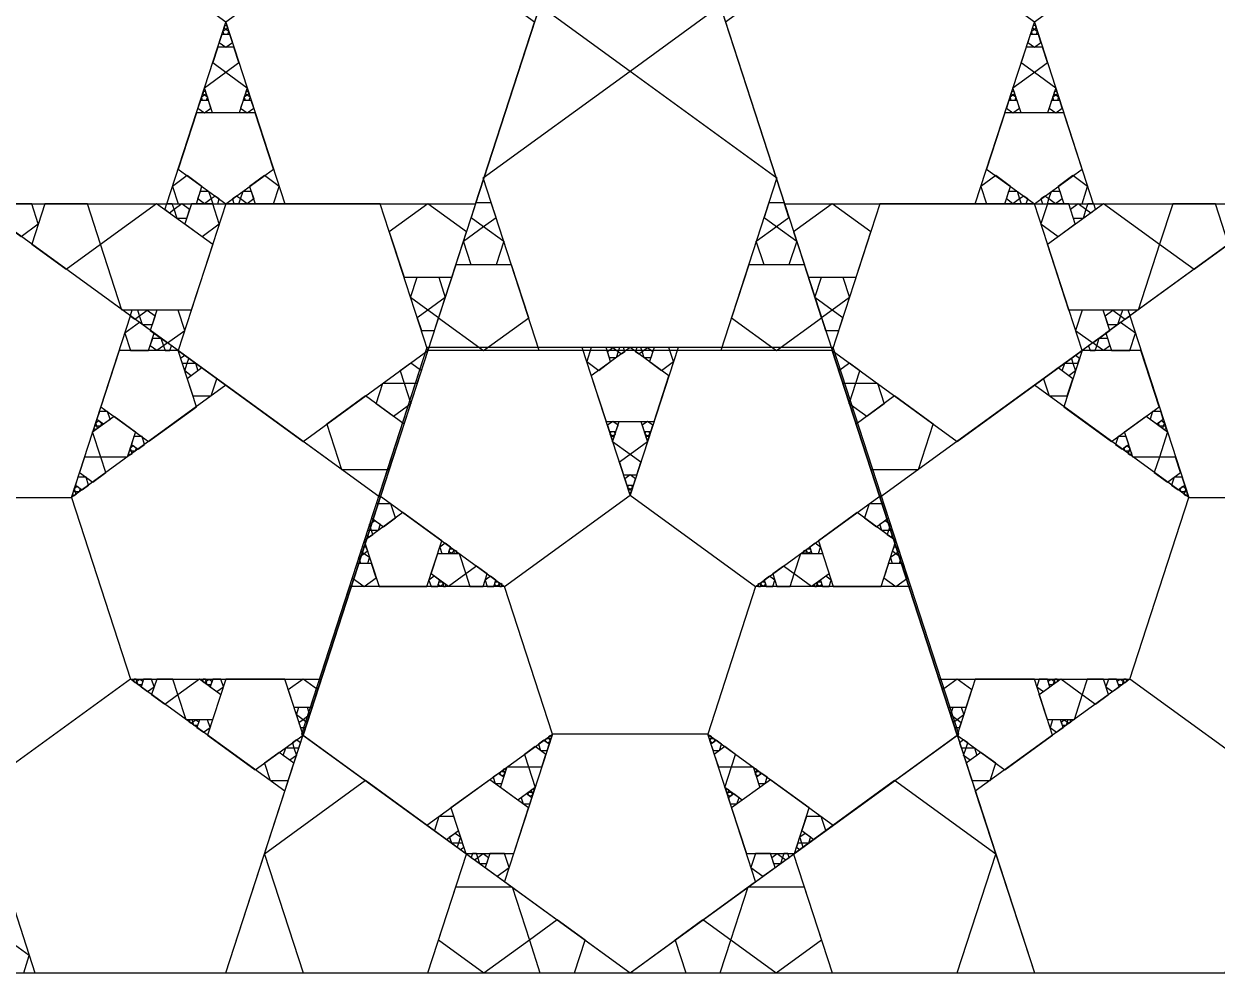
# Model space of a CAD drawing. Header units: inches. Extents: x -578 to 126, y -85 to 118.
# Drawn here: x -327.5 to -311.85, y -85.14 to -72.7 of the extents above; entities that cross this region are included whole.
import ezdxf

# ---------------------------------------------------------------- set-up
doc = ezdxf.new("R2010")
doc.units = ezdxf.units.IN
doc.header["$MEASUREMENT"] = 0
doc.layers.add('drawing', color=7, linetype='Continuous')

msp = doc.modelspace()

# ---------------------------------------------------------------- linework, layer by layer
for points in [[(-329.376, -78.905), (-326.874, -78.905), (-326.101, -81.285), (-328.125, -82.755), (-330.15, -81.285)], [(-317.904, -80.07), (-318.532, -82.005), (-320.567, -82.005), (-321.195, -80.07), (-319.55, -78.874)], [(-309.723, -78.905), (-308.949, -81.285), (-310.974, -82.755), (-312.998, -81.285), (-312.225, -78.905)]]:
    msp.add_lwpolyline(points, close=True)
at = {"layer": 'drawing'}
for points in [[(-283.222, 95.766), (-378.328, 26.668), (-342.001, -85.135), (-224.444, -85.135), (-188.117, 26.668)], [(-319.55, -16.037), (-355.877, -42.43), (-342.001, -85.135), (-297.098, -85.135), (-283.222, -42.43)], [(-319.55, -16.037), (-355.877, -42.43), (-342.001, -85.135), (-297.098, -85.135), (-283.222, -42.43)], [(-333.425, -58.742), (-347.301, -68.823), (-342.001, -85.135), (-324.85, -85.135), (-319.55, -68.823)], [(-333.425, -58.742), (-347.301, -68.823), (-342.001, -85.135), (-324.85, -85.135), (-319.549, -68.823)], [(-319.55, -68.823), (-314.249, -85.135), (-297.098, -85.135), (-291.798, -68.823), (-305.674, -58.742)], [(-305.674, -58.742), (-319.55, -68.823), (-314.249, -85.135), (-297.098, -85.135), (-291.798, -68.823)], [(-328.125, -75.054), (-321.574, -75.054), (-319.549, -68.823), (-324.85, -64.973), (-330.15, -68.823)], [(-328.125, -75.054), (-321.574, -75.054), (-319.549, -68.823), (-324.85, -64.973), (-330.15, -68.823)], [(-308.949, -68.823), (-314.249, -64.973), (-319.55, -68.823), (-317.525, -75.054), (-310.974, -75.054)], [(-308.949, -68.823), (-314.249, -64.973), (-319.55, -68.823), (-317.525, -75.054), (-310.974, -75.054)], [(-320.731, -72.458), (-319.549, -73.317), (-318.368, -72.458), (-318.819, -71.069), (-320.28, -71.069)], [(-326.874, -71.203), (-328.898, -72.674), (-328.125, -75.054), (-325.623, -75.054), (-324.85, -72.674)], [(-324.85, -72.674), (-324.076, -75.054), (-321.574, -75.054), (-320.801, -72.674), (-322.825, -71.203)], [(-316.274, -71.203), (-318.298, -72.674), (-317.525, -75.054), (-315.023, -75.054), (-314.249, -72.674)], [(-314.249, -72.674), (-313.476, -75.054), (-310.974, -75.054), (-310.201, -72.674), (-312.225, -71.203)], [(-324.873, -72.747), (-324.85, -72.764), (-324.826, -72.747), (-324.835, -72.719), (-324.864, -72.719)], [(-314.273, -72.747), (-314.249, -72.764), (-314.226, -72.747), (-314.235, -72.719), (-314.264, -72.719)], [(-324.936, -72.939), (-324.85, -73.002), (-324.763, -72.939), (-324.796, -72.838), (-324.903, -72.838)], [(-324.888, -72.792), (-324.85, -72.764), (-324.811, -72.792), (-324.826, -72.838), (-324.873, -72.838)], [(-314.336, -72.939), (-314.249, -73.002), (-314.163, -72.939), (-314.196, -72.838), (-314.303, -72.838)], [(-314.288, -72.793), (-314.249, -72.764), (-314.211, -72.793), (-314.226, -72.838), (-314.273, -72.838)], [(-325.022, -73.204), (-324.85, -73.33), (-324.677, -73.204), (-324.743, -73.002), (-324.956, -73.002)], [(-314.422, -73.204), (-314.249, -73.33), (-314.077, -73.204), (-314.143, -73.002), (-314.356, -73.002)], [(-325.131, -73.534), (-324.85, -73.33), (-324.569, -73.534), (-324.676, -73.864), (-325.023, -73.864)], [(-321.475, -74.716), (-319.55, -73.317), (-317.624, -74.716), (-318.359, -76.979), (-320.74, -76.979)], [(-314.53, -73.534), (-314.249, -73.33), (-313.969, -73.534), (-314.076, -73.864), (-314.423, -73.864)], [(-325.168, -73.655), (-325.13, -73.627), (-325.091, -73.655), (-325.106, -73.7), (-325.154, -73.7)], [(-325.153, -73.609), (-325.13, -73.627), (-325.106, -73.609), (-325.115, -73.581), (-325.144, -73.581)], [(-324.608, -73.655), (-324.569, -73.627), (-324.531, -73.655), (-324.546, -73.7), (-324.593, -73.7)], [(-324.593, -73.609), (-324.569, -73.627), (-324.546, -73.609), (-324.555, -73.581), (-324.584, -73.581)], [(-314.568, -73.655), (-314.53, -73.627), (-314.491, -73.655), (-314.506, -73.7), (-314.554, -73.7)], [(-314.553, -73.609), (-314.53, -73.627), (-314.506, -73.609), (-314.515, -73.581), (-314.544, -73.581)], [(-314.008, -73.655), (-313.969, -73.627), (-313.931, -73.655), (-313.945, -73.7), (-313.993, -73.7)], [(-313.993, -73.609), (-313.969, -73.627), (-313.946, -73.609), (-313.955, -73.581), (-313.984, -73.581)], [(-325.216, -73.801), (-325.13, -73.864), (-325.044, -73.801), (-325.076, -73.7), (-325.183, -73.7)], [(-324.656, -73.801), (-324.569, -73.864), (-324.483, -73.801), (-324.516, -73.7), (-324.623, -73.7)], [(-314.616, -73.801), (-314.53, -73.864), (-314.443, -73.801), (-314.476, -73.7), (-314.583, -73.7)], [(-314.055, -73.801), (-313.969, -73.864), (-313.883, -73.801), (-313.916, -73.7), (-314.023, -73.7)], [(-325.475, -74.599), (-324.85, -75.054), (-324.224, -74.599), (-324.463, -73.864), (-325.236, -73.864)], [(-314.875, -74.6), (-314.249, -75.054), (-313.624, -74.6), (-313.863, -73.864), (-314.636, -73.864)], [(-314.875, -74.6), (-314.249, -75.054), (-313.624, -74.6), (-313.863, -73.864), (-314.636, -73.864)], [(-325.356, -74.686), (-325.549, -74.827), (-325.475, -75.054), (-325.236, -75.054), (-325.162, -74.827)], [(-324.224, -75.054), (-324.15, -74.827), (-324.343, -74.686), (-324.537, -74.827), (-324.463, -75.054)], [(-314.756, -74.686), (-314.949, -74.827), (-314.875, -75.054), (-314.636, -75.054), (-314.562, -74.827)], [(-313.624, -75.054), (-313.55, -74.827), (-313.743, -74.686), (-313.937, -74.827), (-313.863, -75.054)], [(-325.075, -74.889), (-325.042, -74.991), (-325.129, -75.054), (-325.216, -74.991), (-325.183, -74.889)], [(-324.57, -75.054), (-324.657, -74.991), (-324.624, -74.889), (-324.516, -74.889), (-324.483, -74.991)], [(-314.475, -74.889), (-314.442, -74.991), (-314.529, -75.055), (-314.616, -74.991), (-314.583, -74.889)], [(-313.97, -75.055), (-314.057, -74.991), (-314.024, -74.889), (-313.916, -74.889), (-313.883, -74.991)], [(-333.425, -78.905), (-331.401, -85.135), (-324.85, -85.135), (-322.825, -78.905), (-328.125, -75.054)], [(-333.425, -78.905), (-331.401, -85.135), (-324.85, -85.135), (-322.825, -78.905), (-328.125, -75.054)], [(-326.874, -78.905), (-326.101, -76.525), (-328.125, -75.054), (-330.15, -76.525), (-329.376, -78.905)], [(-327.535, -75.483), (-327.309, -75.319), (-327.395, -75.054), (-327.674, -75.054), (-327.76, -75.319)], [(-326.944, -75.912), (-326.493, -75.584), (-326.665, -75.054), (-327.223, -75.054), (-327.395, -75.584)], [(-326.212, -76.449), (-326.493, -75.584), (-325.757, -75.05), (-325.022, -75.584), (-325.303, -76.449)], [(-325.589, -75.172), (-325.527, -75.127), (-325.551, -75.054), (-325.628, -75.054), (-325.651, -75.127)], [(-325.488, -75.246), (-325.527, -75.127), (-325.426, -75.053), (-325.324, -75.127), (-325.363, -75.246)], [(-323.837, -78.169), (-322.2, -76.979), (-322.825, -75.054), (-324.85, -75.054), (-325.475, -76.979)], [(-323.837, -78.169), (-322.2, -76.979), (-322.825, -75.054), (-324.85, -75.054), (-325.475, -76.979)], [(-325.161, -75.483), (-324.936, -75.319), (-325.022, -75.054), (-325.301, -75.054), (-325.387, -75.319)], [(-324.989, -74.953), (-325.042, -74.991), (-325.022, -75.054), (-324.956, -75.054), (-324.936, -74.991)], [(-324.677, -75.054), (-324.657, -74.991), (-324.71, -74.953), (-324.763, -74.991), (-324.743, -75.054)], [(-321.693, -75.422), (-322.2, -75.054), (-322.706, -75.422), (-322.512, -76.017), (-321.887, -76.017)], [(-321.632, -75.233), (-321.47, -75.352), (-321.307, -75.233), (-321.369, -75.042), (-321.57, -75.042)], [(-317.792, -75.233), (-317.629, -75.352), (-317.467, -75.233), (-317.529, -75.042), (-317.73, -75.042)], [(-316.393, -75.422), (-316.9, -75.054), (-317.406, -75.422), (-317.212, -76.017), (-316.587, -76.017)], [(-316.274, -75.054), (-316.9, -76.979), (-315.262, -78.169), (-313.624, -76.979), (-314.249, -75.054)], [(-316.274, -75.054), (-316.9, -76.979), (-315.262, -78.169), (-313.624, -76.979), (-314.249, -75.054)], [(-310.974, -75.054), (-316.274, -78.905), (-314.249, -85.135), (-307.698, -85.135), (-305.674, -78.905)], [(-310.974, -75.054), (-316.274, -78.905), (-314.249, -85.135), (-307.698, -85.135), (-305.674, -78.905)], [(-314.389, -74.953), (-314.442, -74.991), (-314.422, -75.054), (-314.356, -75.054), (-314.336, -74.991)], [(-314.077, -75.054), (-314.057, -74.991), (-314.11, -74.953), (-314.163, -74.991), (-314.143, -75.054)], [(-314.077, -75.054), (-314.163, -75.319), (-313.938, -75.483), (-313.712, -75.319), (-313.798, -75.054)], [(-313.342, -75.05), (-312.606, -75.584), (-312.887, -76.449), (-313.796, -76.449), (-314.077, -75.584)], [(-313.673, -75.053), (-313.572, -75.127), (-313.611, -75.246), (-313.736, -75.246), (-313.775, -75.127)], [(-313.548, -75.054), (-313.572, -75.127), (-313.51, -75.172), (-313.448, -75.127), (-313.471, -75.054)], [(-309.723, -78.905), (-308.949, -76.525), (-310.974, -75.054), (-312.998, -76.525), (-312.225, -78.905)], [(-312.434, -75.054), (-312.606, -75.584), (-312.155, -75.912), (-311.704, -75.584), (-311.876, -75.054)], [(-321.735, -75.544), (-321.47, -75.352), (-321.204, -75.544), (-321.306, -75.856), (-321.634, -75.856)], [(-317.895, -75.544), (-317.629, -75.352), (-317.364, -75.544), (-317.466, -75.856), (-317.793, -75.856)], [(-322.06, -76.55), (-321.47, -76.979), (-320.879, -76.55), (-321.105, -75.856), (-321.835, -75.856)], [(-318.22, -76.55), (-317.629, -76.979), (-317.039, -76.55), (-317.264, -75.856), (-317.994, -75.856)], [(-321.972, -76.284), (-322.2, -76.449), (-322.427, -76.284), (-322.34, -76.017), (-322.059, -76.017)], [(-316.672, -76.284), (-316.9, -76.449), (-317.127, -76.284), (-317.04, -76.017), (-316.759, -76.017)], [(-326.042, -76.567), (-325.98, -76.522), (-326.004, -76.449), (-326.081, -76.449), (-326.105, -76.522)], [(-325.942, -76.641), (-325.98, -76.522), (-325.879, -76.448), (-325.778, -76.522), (-325.816, -76.641)], [(-325.615, -76.878), (-325.389, -76.714), (-325.475, -76.449), (-325.754, -76.449), (-325.84, -76.714)], [(-322.06, -76.55), (-322.2, -76.449), (-322.339, -76.55), (-322.286, -76.714), (-322.113, -76.714)], [(-316.76, -76.55), (-316.9, -76.449), (-317.039, -76.55), (-316.986, -76.714), (-316.813, -76.714)], [(-313.624, -76.449), (-313.71, -76.714), (-313.484, -76.878), (-313.259, -76.714), (-313.345, -76.449)], [(-313.22, -76.448), (-313.119, -76.522), (-313.157, -76.641), (-313.283, -76.641), (-313.321, -76.522)], [(-313.095, -76.449), (-313.119, -76.522), (-313.057, -76.567), (-312.994, -76.522), (-313.018, -76.449)], [(-325.981, -76.612), (-326.175, -76.752), (-326.101, -76.979), (-325.862, -76.979), (-325.788, -76.752)], [(-312.998, -76.979), (-312.924, -76.752), (-313.118, -76.612), (-313.311, -76.752), (-313.237, -76.979)], [(-325.701, -76.815), (-325.668, -76.917), (-325.755, -76.98), (-325.841, -76.917), (-325.808, -76.815)], [(-313.344, -76.98), (-313.431, -76.917), (-313.398, -76.815), (-313.291, -76.815), (-313.258, -76.917)], [(-325.615, -76.878), (-325.668, -76.917), (-325.647, -76.979), (-325.582, -76.979), (-325.561, -76.917)], [(-316.887, -76.939), (-322.213, -76.939), (-323.858, -82.005), (-319.55, -85.135), (-315.241, -82.005)], [(-319.55, -78.874), (-320.178, -76.939), (-322.213, -76.939), (-322.841, -78.874), (-321.195, -80.07)], [(-320.058, -76.939), (-320.118, -77.124), (-319.961, -77.238), (-319.804, -77.124), (-319.864, -76.939)], [(-319.041, -77.309), (-319.55, -76.939), (-320.058, -77.309), (-319.864, -77.907), (-319.235, -77.907)], [(-319.777, -76.939), (-319.706, -76.99), (-319.733, -77.073), (-319.82, -77.073), (-319.847, -76.99)], [(-319.69, -76.939), (-319.706, -76.99), (-319.663, -77.022), (-319.62, -76.99), (-319.636, -76.939)], [(-317.904, -80.07), (-316.258, -78.874), (-316.887, -76.939), (-318.921, -76.939), (-319.55, -78.874)], [(-319.436, -77.022), (-319.393, -76.99), (-319.409, -76.939), (-319.463, -76.939), (-319.48, -76.99)], [(-319.366, -77.073), (-319.393, -76.99), (-319.322, -76.939), (-319.252, -76.99), (-319.279, -77.073)], [(-319.138, -77.238), (-318.981, -77.124), (-319.041, -76.939), (-319.235, -76.939), (-319.295, -77.124)], [(-313.452, -76.979), (-313.431, -76.917), (-313.484, -76.878), (-313.538, -76.917), (-313.517, -76.979)], [(-325.236, -77.715), (-325.475, -76.979), (-326.248, -76.979), (-326.487, -77.715), (-325.862, -78.169)], [(-325.236, -77.715), (-325.475, -76.979), (-326.248, -76.979), (-326.487, -77.715), (-325.862, -78.169)], [(-325.422, -77.143), (-325.356, -77.143), (-325.336, -77.081), (-325.389, -77.042), (-325.442, -77.081)], [(-323.837, -82.02), (-319.55, -85.135), (-315.262, -82.02), (-316.9, -76.979), (-322.2, -76.979)], [(-323.837, -82.02), (-319.55, -85.135), (-315.262, -82.02), (-316.9, -76.979), (-322.2, -76.979)], [(-312.851, -76.979), (-313.624, -76.979), (-313.863, -77.715), (-313.237, -78.169), (-312.612, -77.715)], [(-313.763, -77.081), (-313.743, -77.143), (-313.677, -77.143), (-313.657, -77.081), (-313.71, -77.042)], [(-325.389, -77.245), (-325.356, -77.143), (-325.249, -77.143), (-325.216, -77.245), (-325.302, -77.308)], [(-325.282, -77.574), (-325.043, -77.574), (-324.969, -77.347), (-325.162, -77.207), (-325.356, -77.347)], [(-322.565, -77.244), (-322.511, -77.408), (-322.339, -77.408), (-322.286, -77.244), (-322.425, -77.143)], [(-316.76, -77.408), (-316.588, -77.408), (-316.535, -77.245), (-316.674, -77.143), (-316.813, -77.245)], [(-314.13, -77.347), (-314.056, -77.574), (-313.817, -77.574), (-313.743, -77.347), (-313.937, -77.207)], [(-313.85, -77.143), (-313.743, -77.143), (-313.71, -77.245), (-313.797, -77.308), (-313.883, -77.245)], [(-326.101, -81.285), (-323.598, -81.285), (-322.825, -78.905), (-324.85, -77.434), (-326.874, -78.905)], [(-322.792, -77.408), (-322.511, -77.408), (-322.424, -77.676), (-322.652, -77.841), (-322.879, -77.676)], [(-316.675, -77.676), (-316.588, -77.408), (-316.307, -77.408), (-316.22, -77.676), (-316.447, -77.841)], [(-312.225, -78.905), (-314.249, -77.434), (-316.274, -78.905), (-315.501, -81.285), (-312.998, -81.285)], [(-323.525, -77.942), (-323.331, -78.537), (-322.706, -78.537), (-322.512, -77.942), (-323.018, -77.574)], [(-316.393, -78.537), (-315.768, -78.537), (-315.574, -77.942), (-316.081, -77.574), (-316.587, -77.942)], [(-326.141, -78.374), (-326.489, -78.374), (-326.596, -78.044), (-326.315, -77.84), (-326.034, -78.044)], [(-326.493, -77.969), (-326.541, -77.969), (-326.556, -77.924), (-326.517, -77.896), (-326.478, -77.924)], [(-326.368, -77.879), (-326.401, -77.777), (-326.508, -77.777), (-326.541, -77.879), (-326.454, -77.941)], [(-319.707, -77.958), (-319.777, -77.907), (-319.847, -77.958), (-319.821, -78.04), (-319.734, -78.04)], [(-319.321, -78.175), (-319.55, -78.341), (-319.778, -78.175), (-319.691, -77.907), (-319.408, -77.907)], [(-319.252, -77.958), (-319.322, -77.907), (-319.392, -77.958), (-319.365, -78.04), (-319.279, -78.04)], [(-312.503, -78.044), (-312.61, -78.374), (-312.958, -78.374), (-313.065, -78.044), (-312.784, -77.84)], [(-312.591, -77.777), (-312.698, -77.777), (-312.731, -77.879), (-312.645, -77.941), (-312.558, -77.879)], [(-312.543, -77.924), (-312.558, -77.97), (-312.606, -77.97), (-312.621, -77.924), (-312.582, -77.896)], [(-326.532, -77.997), (-326.541, -77.969), (-326.57, -77.969), (-326.579, -77.997), (-326.555, -78.015)], [(-319.746, -78.077), (-319.777, -78.1), (-319.809, -78.077), (-319.797, -78.04), (-319.758, -78.04)], [(-319.29, -78.077), (-319.322, -78.1), (-319.353, -78.077), (-319.341, -78.04), (-319.302, -78.04)], [(-312.529, -77.97), (-312.558, -77.97), (-312.567, -77.997), (-312.544, -78.015), (-312.52, -77.997)], [(-325.915, -78.208), (-325.948, -78.107), (-326.054, -78.107), (-326.087, -78.208), (-326.001, -78.271)], [(-319.758, -78.114), (-319.777, -78.1), (-319.797, -78.114), (-319.789, -78.137), (-319.765, -78.137)], [(-319.303, -78.114), (-319.322, -78.1), (-319.341, -78.114), (-319.334, -78.137), (-319.31, -78.137)], [(-313.045, -78.107), (-313.151, -78.107), (-313.184, -78.208), (-313.098, -78.271), (-313.012, -78.208)], [(-326.423, -78.577), (-326.489, -78.374), (-326.702, -78.374), (-326.768, -78.577), (-326.595, -78.702)], [(-326.078, -78.327), (-326.088, -78.299), (-326.117, -78.299), (-326.126, -78.327), (-326.102, -78.344)], [(-326.04, -78.299), (-326.088, -78.299), (-326.102, -78.253), (-326.064, -78.225), (-326.025, -78.253)], [(-319.409, -78.443), (-319.55, -78.341), (-319.69, -78.443), (-319.636, -78.608), (-319.463, -78.608)], [(-312.997, -78.253), (-313.012, -78.299), (-313.059, -78.299), (-313.074, -78.253), (-313.035, -78.225)], [(-312.982, -78.299), (-313.012, -78.299), (-313.021, -78.327), (-312.997, -78.344), (-312.973, -78.327)], [(-312.397, -78.374), (-312.61, -78.374), (-312.676, -78.577), (-312.504, -78.702), (-312.331, -78.577)], [(-326.649, -78.741), (-326.681, -78.64), (-326.788, -78.64), (-326.821, -78.741), (-326.735, -78.803)], [(-319.48, -78.659), (-319.55, -78.608), (-319.62, -78.659), (-319.593, -78.741), (-319.506, -78.741)], [(-312.311, -78.64), (-312.418, -78.64), (-312.451, -78.741), (-312.364, -78.803), (-312.278, -78.741)], [(-326.812, -78.86), (-326.821, -78.832), (-326.85, -78.832), (-326.859, -78.86), (-326.836, -78.877)], [(-326.773, -78.832), (-326.821, -78.832), (-326.836, -78.786), (-326.797, -78.758), (-326.758, -78.786)], [(-319.518, -78.778), (-319.55, -78.801), (-319.581, -78.778), (-319.569, -78.741), (-319.53, -78.741)], [(-319.53, -78.815), (-319.55, -78.801), (-319.569, -78.815), (-319.561, -78.838), (-319.538, -78.838)], [(-312.263, -78.786), (-312.278, -78.832), (-312.326, -78.832), (-312.341, -78.786), (-312.302, -78.758)], [(-312.249, -78.832), (-312.278, -78.832), (-312.287, -78.86), (-312.263, -78.877), (-312.24, -78.86)], [(-322.624, -79.173), (-322.684, -78.988), (-322.878, -78.988), (-322.938, -79.173), (-322.781, -79.287)], [(-316.221, -78.988), (-316.415, -78.988), (-316.475, -79.173), (-316.318, -79.287), (-316.161, -79.173)], [(-322.527, -79.103), (-323.035, -79.472), (-322.841, -80.07), (-322.213, -80.07), (-322.018, -79.472)], [(-322.527, -79.103), (-323.035, -79.472), (-322.841, -80.07), (-322.213, -80.07), (-322.018, -79.472)], [(-316.258, -80.07), (-316.064, -79.472), (-316.572, -79.103), (-317.081, -79.472), (-316.887, -80.07)], [(-316.258, -80.07), (-316.064, -79.472), (-316.572, -79.103), (-317.081, -79.472), (-316.887, -80.07)], [(-322.851, -79.339), (-322.939, -79.339), (-322.966, -79.256), (-322.895, -79.205), (-322.824, -79.256)], [(-316.134, -79.256), (-316.16, -79.339), (-316.248, -79.339), (-316.275, -79.256), (-316.204, -79.205)], [(-322.922, -79.39), (-322.939, -79.339), (-322.992, -79.339), (-323.009, -79.39), (-322.965, -79.421)], [(-316.107, -79.339), (-316.16, -79.339), (-316.177, -79.39), (-316.134, -79.421), (-316.09, -79.39)], [(-323.079, -79.605), (-323.035, -79.637), (-322.992, -79.605), (-323.009, -79.554), (-323.062, -79.554)], [(-321.975, -79.504), (-322.045, -79.554), (-322.018, -79.637), (-321.932, -79.637), (-321.905, -79.554)], [(-321.873, -79.577), (-321.861, -79.614), (-321.893, -79.637), (-321.924, -79.614), (-321.912, -79.577)], [(-321.842, -79.6), (-321.861, -79.614), (-321.854, -79.637), (-321.83, -79.637), (-321.823, -79.614)], [(-317.245, -79.637), (-317.238, -79.614), (-317.257, -79.6), (-317.276, -79.614), (-317.269, -79.637)], [(-317.206, -79.637), (-317.238, -79.614), (-317.226, -79.577), (-317.187, -79.577), (-317.175, -79.614)], [(-317.081, -79.637), (-317.054, -79.554), (-317.124, -79.504), (-317.194, -79.554), (-317.167, -79.637)], [(-316.107, -79.605), (-316.064, -79.637), (-316.02, -79.605), (-316.037, -79.554), (-316.09, -79.554)], [(-323.193, -79.956), (-323.035, -80.07), (-322.878, -79.956), (-322.938, -79.771), (-323.133, -79.771)], [(-323.106, -79.688), (-323.035, -79.637), (-322.965, -79.688), (-322.992, -79.771), (-323.079, -79.771)], [(-321.789, -79.637), (-321.702, -79.905), (-321.931, -80.071), (-322.159, -79.905), (-322.072, -79.637)], [(-317.169, -80.071), (-317.397, -79.905), (-317.31, -79.637), (-317.027, -79.637), (-316.94, -79.905)], [(-316.221, -79.956), (-316.064, -80.07), (-315.907, -79.956), (-315.967, -79.771), (-316.161, -79.771)], [(-316.134, -79.688), (-316.064, -79.637), (-315.993, -79.688), (-316.02, -79.771), (-316.107, -79.771)], [(-322.116, -79.937), (-322.186, -79.988), (-322.159, -80.07), (-322.072, -80.07), (-322.046, -79.988)], [(-321.562, -79.803), (-321.702, -79.905), (-321.649, -80.07), (-321.476, -80.07), (-321.422, -79.905)], [(-321.379, -79.937), (-321.449, -79.988), (-321.422, -80.07), (-321.335, -80.07), (-321.309, -79.988)], [(-317.677, -80.07), (-317.65, -79.988), (-317.72, -79.937), (-317.79, -79.988), (-317.764, -80.07)], [(-317.45, -80.07), (-317.397, -79.905), (-317.537, -79.803), (-317.677, -79.905), (-317.624, -80.07)], [(-316.94, -80.07), (-316.913, -79.988), (-316.983, -79.937), (-317.053, -79.988), (-317.027, -80.07)], [(-321.195, -80.07), (-323.23, -80.07), (-323.858, -82.005), (-322.213, -83.2), (-320.567, -82.005)], [(-322.014, -80.01), (-322.002, -80.047), (-322.034, -80.07), (-322.065, -80.047), (-322.053, -80.01)], [(-321.983, -80.033), (-322.002, -80.047), (-321.995, -80.07), (-321.971, -80.07), (-321.964, -80.047)], [(-321.277, -80.01), (-321.265, -80.047), (-321.297, -80.07), (-321.328, -80.047), (-321.316, -80.01)], [(-321.246, -80.033), (-321.265, -80.047), (-321.258, -80.07), (-321.234, -80.07), (-321.227, -80.047)], [(-318.532, -82.005), (-316.887, -83.2), (-315.241, -82.005), (-315.869, -80.07), (-317.904, -80.07)], [(-317.841, -80.07), (-317.834, -80.047), (-317.853, -80.033), (-317.873, -80.047), (-317.865, -80.07)], [(-317.803, -80.07), (-317.834, -80.047), (-317.822, -80.01), (-317.783, -80.01), (-317.771, -80.047)], [(-317.104, -80.07), (-317.097, -80.047), (-317.116, -80.033), (-317.136, -80.047), (-317.128, -80.07)], [(-317.066, -80.07), (-317.097, -80.047), (-317.085, -80.01), (-317.046, -80.01), (-317.034, -80.047)], [(-328.125, -82.755), (-327.352, -85.135), (-324.85, -85.135), (-324.076, -82.755), (-326.101, -81.285)], [(-326.039, -81.33), (-326.015, -81.312), (-326.024, -81.285), (-326.053, -81.285), (-326.062, -81.312)], [(-326, -81.358), (-326.015, -81.312), (-325.976, -81.284), (-325.938, -81.312), (-325.952, -81.358)], [(-325.875, -81.448), (-325.789, -81.386), (-325.822, -81.285), (-325.928, -81.285), (-325.961, -81.386)], [(-325.65, -81.612), (-325.477, -81.487), (-325.543, -81.285), (-325.756, -81.285), (-325.822, -81.487)], [(-325.37, -81.817), (-325.477, -81.487), (-325.196, -81.283), (-324.915, -81.487), (-325.023, -81.817)], [(-325.132, -81.33), (-325.108, -81.312), (-325.117, -81.285), (-325.147, -81.285), (-325.156, -81.312)], [(-325.094, -81.358), (-325.108, -81.312), (-325.07, -81.284), (-325.031, -81.312), (-325.046, -81.358)], [(-324.463, -82.475), (-323.837, -82.02), (-324.076, -81.285), (-324.85, -81.285), (-325.089, -82.02)], [(-324.463, -82.475), (-323.837, -82.02), (-324.076, -81.285), (-324.85, -81.285), (-325.089, -82.02)], [(-324.969, -81.448), (-324.882, -81.386), (-324.915, -81.285), (-325.022, -81.285), (-325.055, -81.386)], [(-323.644, -81.425), (-323.837, -81.285), (-324.031, -81.425), (-323.957, -81.652), (-323.718, -81.652)], [(-315.068, -81.425), (-315.262, -81.285), (-315.455, -81.425), (-315.381, -81.652), (-315.142, -81.652)], [(-315.023, -81.285), (-315.262, -82.02), (-314.636, -82.475), (-314.011, -82.02), (-314.249, -81.285)], [(-315.023, -81.285), (-315.262, -82.02), (-314.636, -82.475), (-314.011, -82.02), (-314.249, -81.285)], [(-312.998, -81.285), (-315.023, -82.755), (-314.249, -85.135), (-311.747, -85.135), (-310.974, -82.755)], [(-314.184, -81.285), (-314.217, -81.386), (-314.13, -81.449), (-314.044, -81.386), (-314.077, -81.285)], [(-313.903, -81.283), (-313.622, -81.487), (-313.729, -81.817), (-314.076, -81.817), (-314.184, -81.487)], [(-314.029, -81.284), (-313.991, -81.313), (-314.005, -81.358), (-314.053, -81.358), (-314.068, -81.313)], [(-313.982, -81.285), (-313.991, -81.313), (-313.967, -81.33), (-313.943, -81.313), (-313.952, -81.285)], [(-313.556, -81.285), (-313.622, -81.487), (-313.449, -81.612), (-313.277, -81.487), (-313.343, -81.285)], [(-313.277, -81.285), (-313.31, -81.386), (-313.224, -81.448), (-313.138, -81.386), (-313.171, -81.285)], [(-313.123, -81.284), (-313.084, -81.313), (-313.099, -81.358), (-313.147, -81.358), (-313.162, -81.313)], [(-313.075, -81.285), (-313.084, -81.313), (-313.06, -81.33), (-313.037, -81.313), (-313.046, -81.285)], [(-323.751, -81.754), (-323.837, -81.817), (-323.924, -81.754), (-323.891, -81.652), (-323.784, -81.652)], [(-315.175, -81.754), (-315.262, -81.817), (-315.349, -81.754), (-315.315, -81.652), (-315.208, -81.652)], [(-325.305, -81.863), (-325.281, -81.845), (-325.291, -81.817), (-325.32, -81.817), (-325.329, -81.845)], [(-325.267, -81.891), (-325.281, -81.845), (-325.243, -81.817), (-325.204, -81.845), (-325.219, -81.891)], [(-325.142, -81.981), (-325.056, -81.919), (-325.089, -81.817), (-325.195, -81.817), (-325.228, -81.919)], [(-323.784, -81.856), (-323.837, -81.817), (-323.891, -81.856), (-323.87, -81.919), (-323.804, -81.919)], [(-315.208, -81.856), (-315.262, -81.817), (-315.315, -81.856), (-315.295, -81.919), (-315.229, -81.919)], [(-314.011, -81.817), (-314.043, -81.919), (-313.957, -81.981), (-313.871, -81.919), (-313.904, -81.817)], [(-313.856, -81.817), (-313.818, -81.845), (-313.832, -81.891), (-313.88, -81.891), (-313.895, -81.845)], [(-313.809, -81.817), (-313.818, -81.845), (-313.794, -81.863), (-313.77, -81.845), (-313.779, -81.817)], [(-323.977, -82.121), (-323.956, -82.184), (-323.891, -82.184), (-323.87, -82.121), (-323.923, -82.083)], [(-320.567, -82.005), (-321.195, -83.939), (-319.55, -85.135), (-317.904, -83.939), (-318.532, -82.005)], [(-320.75, -82.138), (-320.723, -82.22), (-320.637, -82.22), (-320.61, -82.138), (-320.68, -82.087)], [(-320.649, -82.064), (-320.61, -82.064), (-320.598, -82.101), (-320.629, -82.124), (-320.661, -82.101)], [(-320.617, -82.041), (-320.61, -82.064), (-320.586, -82.064), (-320.579, -82.041), (-320.598, -82.027)], [(-318.513, -82.064), (-318.489, -82.064), (-318.482, -82.041), (-318.501, -82.027), (-318.52, -82.041)], [(-318.501, -82.101), (-318.489, -82.064), (-318.45, -82.064), (-318.438, -82.101), (-318.47, -82.124)], [(-318.462, -82.22), (-318.376, -82.22), (-318.349, -82.138), (-318.419, -82.087), (-318.489, -82.138)], [(-315.208, -82.184), (-315.143, -82.184), (-315.122, -82.121), (-315.176, -82.083), (-315.229, -82.121)], [(-324.343, -82.388), (-324.27, -82.615), (-324.031, -82.615), (-323.957, -82.388), (-324.15, -82.247)], [(-324.064, -82.184), (-323.956, -82.184), (-323.923, -82.286), (-324.01, -82.349), (-324.097, -82.286)], [(-320.933, -82.271), (-320.88, -82.436), (-320.707, -82.436), (-320.653, -82.271), (-320.793, -82.169)], [(-318.392, -82.436), (-318.219, -82.436), (-318.166, -82.271), (-318.306, -82.169), (-318.446, -82.271)], [(-315.176, -82.286), (-315.143, -82.184), (-315.035, -82.184), (-315.002, -82.286), (-315.089, -82.349)], [(-315.068, -82.615), (-314.829, -82.615), (-314.756, -82.388), (-314.949, -82.247), (-315.142, -82.388)], [(-321.162, -82.436), (-320.88, -82.436), (-320.793, -82.704), (-321.021, -82.87), (-321.25, -82.704)], [(-318.306, -82.704), (-318.219, -82.436), (-317.937, -82.436), (-317.85, -82.704), (-318.078, -82.87)], [(-321.898, -82.972), (-321.704, -83.57), (-321.075, -83.57), (-320.881, -82.972), (-321.39, -82.603)], [(-321.898, -82.972), (-321.704, -83.57), (-321.075, -83.57), (-320.881, -82.972), (-321.39, -82.603)], [(-321.346, -82.571), (-321.32, -82.653), (-321.233, -82.653), (-321.206, -82.571), (-321.276, -82.52)], [(-321.245, -82.497), (-321.206, -82.497), (-321.194, -82.534), (-321.226, -82.557), (-321.257, -82.534)], [(-321.213, -82.475), (-321.206, -82.497), (-321.182, -82.497), (-321.175, -82.475), (-321.194, -82.461)], [(-318.024, -83.57), (-317.395, -83.57), (-317.201, -82.972), (-317.709, -82.603), (-318.218, -82.972)], [(-318.024, -83.57), (-317.395, -83.57), (-317.201, -82.972), (-317.709, -82.603), (-318.218, -82.972)], [(-317.917, -82.497), (-317.893, -82.497), (-317.886, -82.475), (-317.905, -82.461), (-317.924, -82.475)], [(-317.905, -82.534), (-317.893, -82.497), (-317.854, -82.497), (-317.842, -82.534), (-317.874, -82.557)], [(-317.866, -82.653), (-317.78, -82.653), (-317.753, -82.571), (-317.823, -82.52), (-317.893, -82.571)], [(-323.018, -82.615), (-324.343, -83.578), (-323.837, -85.135), (-322.2, -85.135), (-321.693, -83.578)], [(-320.845, -82.742), (-320.838, -82.765), (-320.814, -82.765), (-320.806, -82.742), (-320.826, -82.728)], [(-318.285, -82.765), (-318.262, -82.765), (-318.254, -82.742), (-318.273, -82.728), (-318.293, -82.742)], [(-315.262, -85.135), (-314.756, -83.578), (-316.081, -82.615), (-317.406, -83.578), (-316.899, -85.135)], [(-320.978, -82.839), (-320.951, -82.921), (-320.865, -82.921), (-320.838, -82.839), (-320.908, -82.788)], [(-320.877, -82.765), (-320.838, -82.765), (-320.826, -82.802), (-320.857, -82.825), (-320.889, -82.802)], [(-318.274, -82.802), (-318.262, -82.765), (-318.223, -82.765), (-318.211, -82.802), (-318.242, -82.825)], [(-318.235, -82.921), (-318.148, -82.921), (-318.121, -82.839), (-318.191, -82.788), (-318.261, -82.839)], [(-321.861, -83.086), (-322.055, -83.086), (-322.115, -83.271), (-321.958, -83.385), (-321.801, -83.271)], [(-316.984, -83.271), (-317.044, -83.086), (-317.238, -83.086), (-317.298, -83.271), (-317.141, -83.385)], [(-321.774, -83.354), (-321.801, -83.437), (-321.888, -83.437), (-321.915, -83.354), (-321.844, -83.302)], [(-317.211, -83.437), (-317.298, -83.437), (-317.325, -83.354), (-317.255, -83.302), (-317.184, -83.354)], [(-321.747, -83.437), (-321.801, -83.437), (-321.817, -83.488), (-321.774, -83.519), (-321.731, -83.488)], [(-317.282, -83.488), (-317.298, -83.437), (-317.352, -83.437), (-317.368, -83.488), (-317.325, -83.519)], [(-321.591, -83.652), (-321.547, -83.621), (-321.564, -83.57), (-321.617, -83.57), (-321.634, -83.621)], [(-321.52, -83.704), (-321.547, -83.621), (-321.477, -83.57), (-321.406, -83.621), (-321.433, -83.704)], [(-321.293, -83.869), (-321.135, -83.755), (-321.195, -83.57), (-321.39, -83.57), (-321.45, -83.755)], [(-317.904, -83.57), (-317.964, -83.755), (-317.807, -83.869), (-317.649, -83.755), (-317.709, -83.57)], [(-317.622, -83.57), (-317.552, -83.621), (-317.579, -83.704), (-317.666, -83.704), (-317.693, -83.621)], [(-317.535, -83.57), (-317.552, -83.621), (-317.508, -83.652), (-317.465, -83.621), (-317.482, -83.57)], [(-321.097, -84.007), (-320.87, -84.706), (-321.465, -85.139), (-322.06, -84.706), (-321.833, -84.007)], [(-317.634, -85.139), (-318.229, -84.706), (-318.002, -84.007), (-317.266, -84.007), (-317.039, -84.706)], [(-320.505, -84.441), (-320.87, -84.706), (-320.731, -85.135), (-320.279, -85.135), (-320.14, -84.706)], [(-318.368, -85.135), (-318.229, -84.706), (-318.594, -84.441), (-318.959, -84.706), (-318.82, -85.135)], [(-327.5, -85.135), (-327.426, -84.908), (-327.619, -84.768), (-327.812, -84.908), (-327.739, -85.135)]]:
    msp.add_lwpolyline(points, close=True, dxfattribs=at)

doc.saveas('drawing.dxf')
